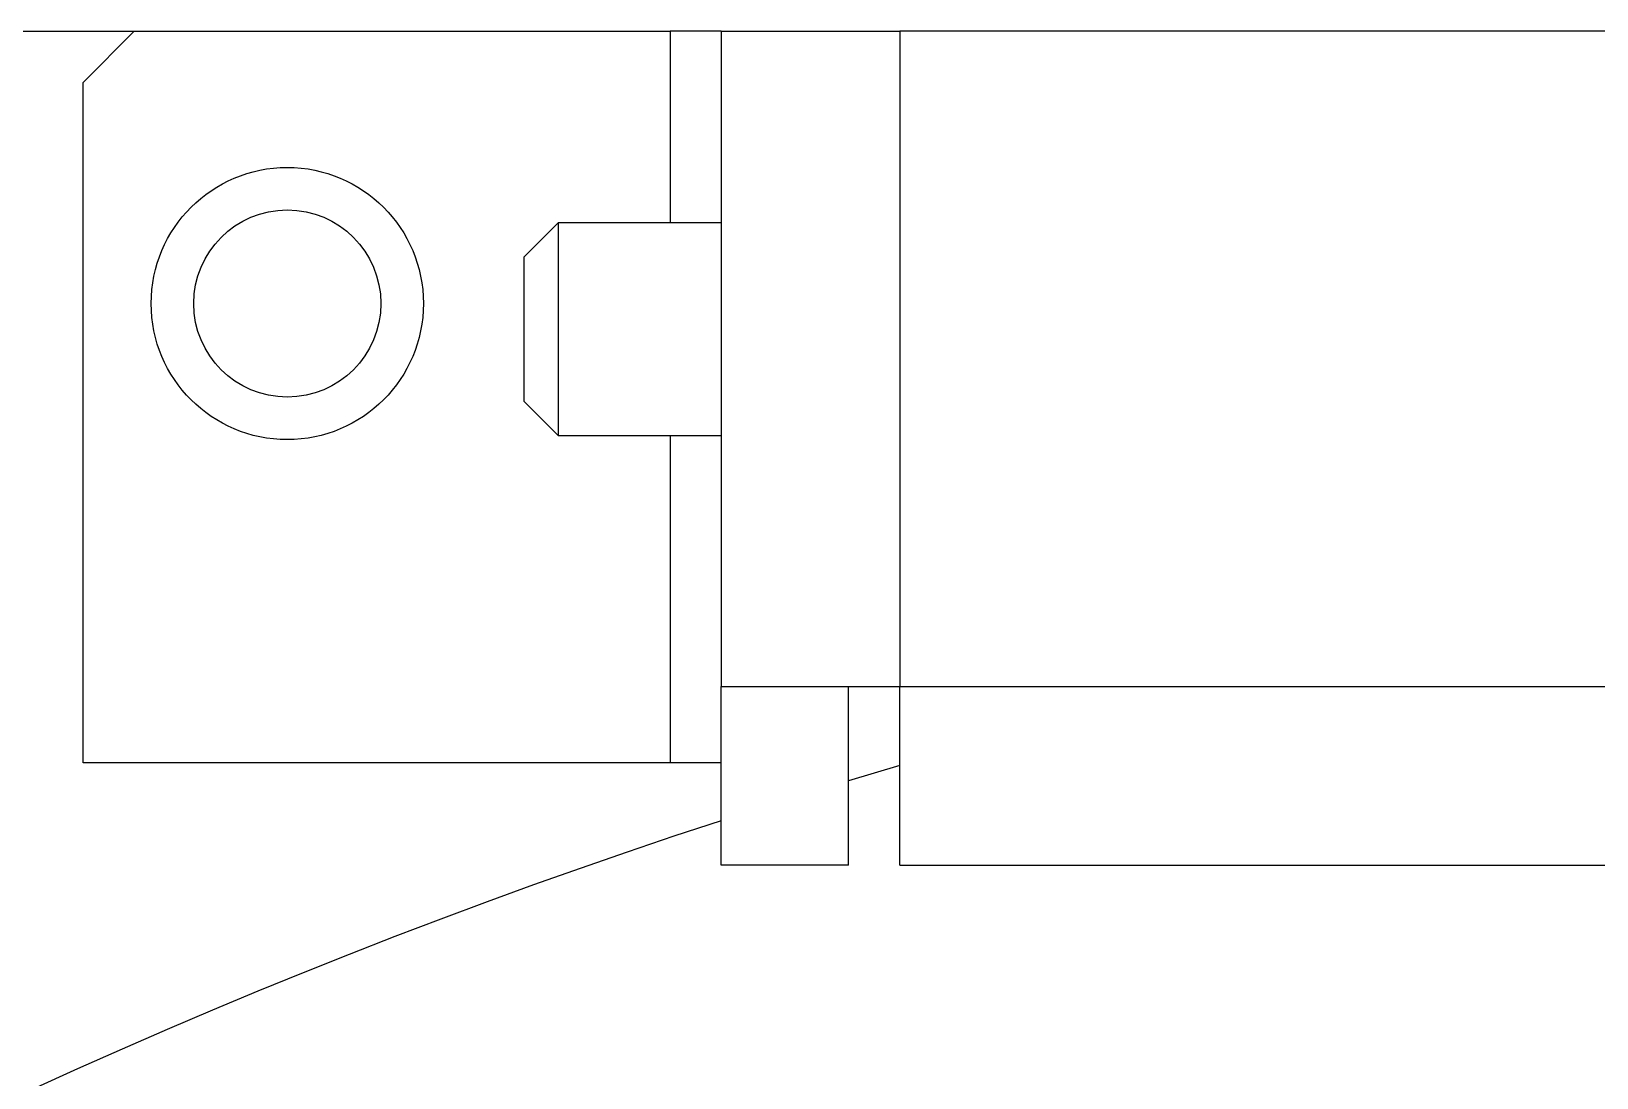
# Model space of a CAD drawing. Extents: x 17.3 to 113.1, y 4.8 to 84.5.
# Drawn here: x 105.405 to 106.326, y 39.331 to 39.946 of the extents above; entities that cross this region are included whole.
import ezdxf

# ---------------------------------------------------------------- set-up
doc = ezdxf.new("R2010")
doc.units = 0
doc.header["$MEASUREMENT"] = 0
doc.layers.add('OBJECT', color=7, linetype='CONTINUOUS')

msp = doc.modelspace()

# ---------------------------------------------------------------- linework, layer by layer
at = {"layer": 'OBJECT'}
for p, q in [((105.37491, 39.94648), (105.46587, 39.94648)), ((105.46587, 39.94648), (105.43587, 39.91648)), ((105.46587, 39.94648), (105.78087, 39.94648)), ((105.81087, 39.94648), (105.78087, 39.94648)), ((105.78087, 39.94648), (105.78087, 39.83398)), ((105.81087, 39.94648), (105.81087, 39.56148)), ((105.81087, 39.94648), (105.91587, 39.94648)), ((105.91587, 39.94648), (105.91587, 39.56148)), ((106.35752, 39.94648), (105.91587, 39.94648)), ((105.43587, 39.51648), (105.43587, 39.91648)), ((105.71519, 39.83398), (105.69519, 39.81398)), ((105.81087, 39.83398), (105.71519, 39.83398)), ((105.71519, 39.83398), (105.71519, 39.70898)), ((105.69519, 39.72898), (105.69519, 39.81398)), ((105.69519, 39.72898), (105.71519, 39.70898)), ((105.71519, 39.70898), (105.81087, 39.70898)), ((105.78087, 39.70898), (105.78087, 39.51648)), ((105.81087, 39.56148), (105.91587, 39.56148)), ((105.81087, 39.45648), (105.81087, 39.56148)), ((105.88587, 39.45648), (105.88587, 39.56148)), ((105.91587, 39.45648), (105.91587, 39.56148)), ((105.91587, 39.56148), (106.39592, 39.56148)), ((105.78087, 39.51648), (105.43587, 39.51648)), ((105.81087, 39.51648), (105.78087, 39.51648)), ((105.91587, 39.5149), (105.88587, 39.50598)), ((105.88587, 39.45648), (105.81087, 39.45648)), ((105.91587, 39.45648), (106.42806, 39.45648))]:
    msp.add_line(p, q, dxfattribs=at)
for radius in [0.08, 0.055]:
    msp.add_circle((105.55587, 39.78648), radius, dxfattribs=at)
msp.add_arc((106.97269, 35.90648), 3.76, 107.99873, 163.75929, dxfattribs=at)

doc.saveas('drawing.dxf')
